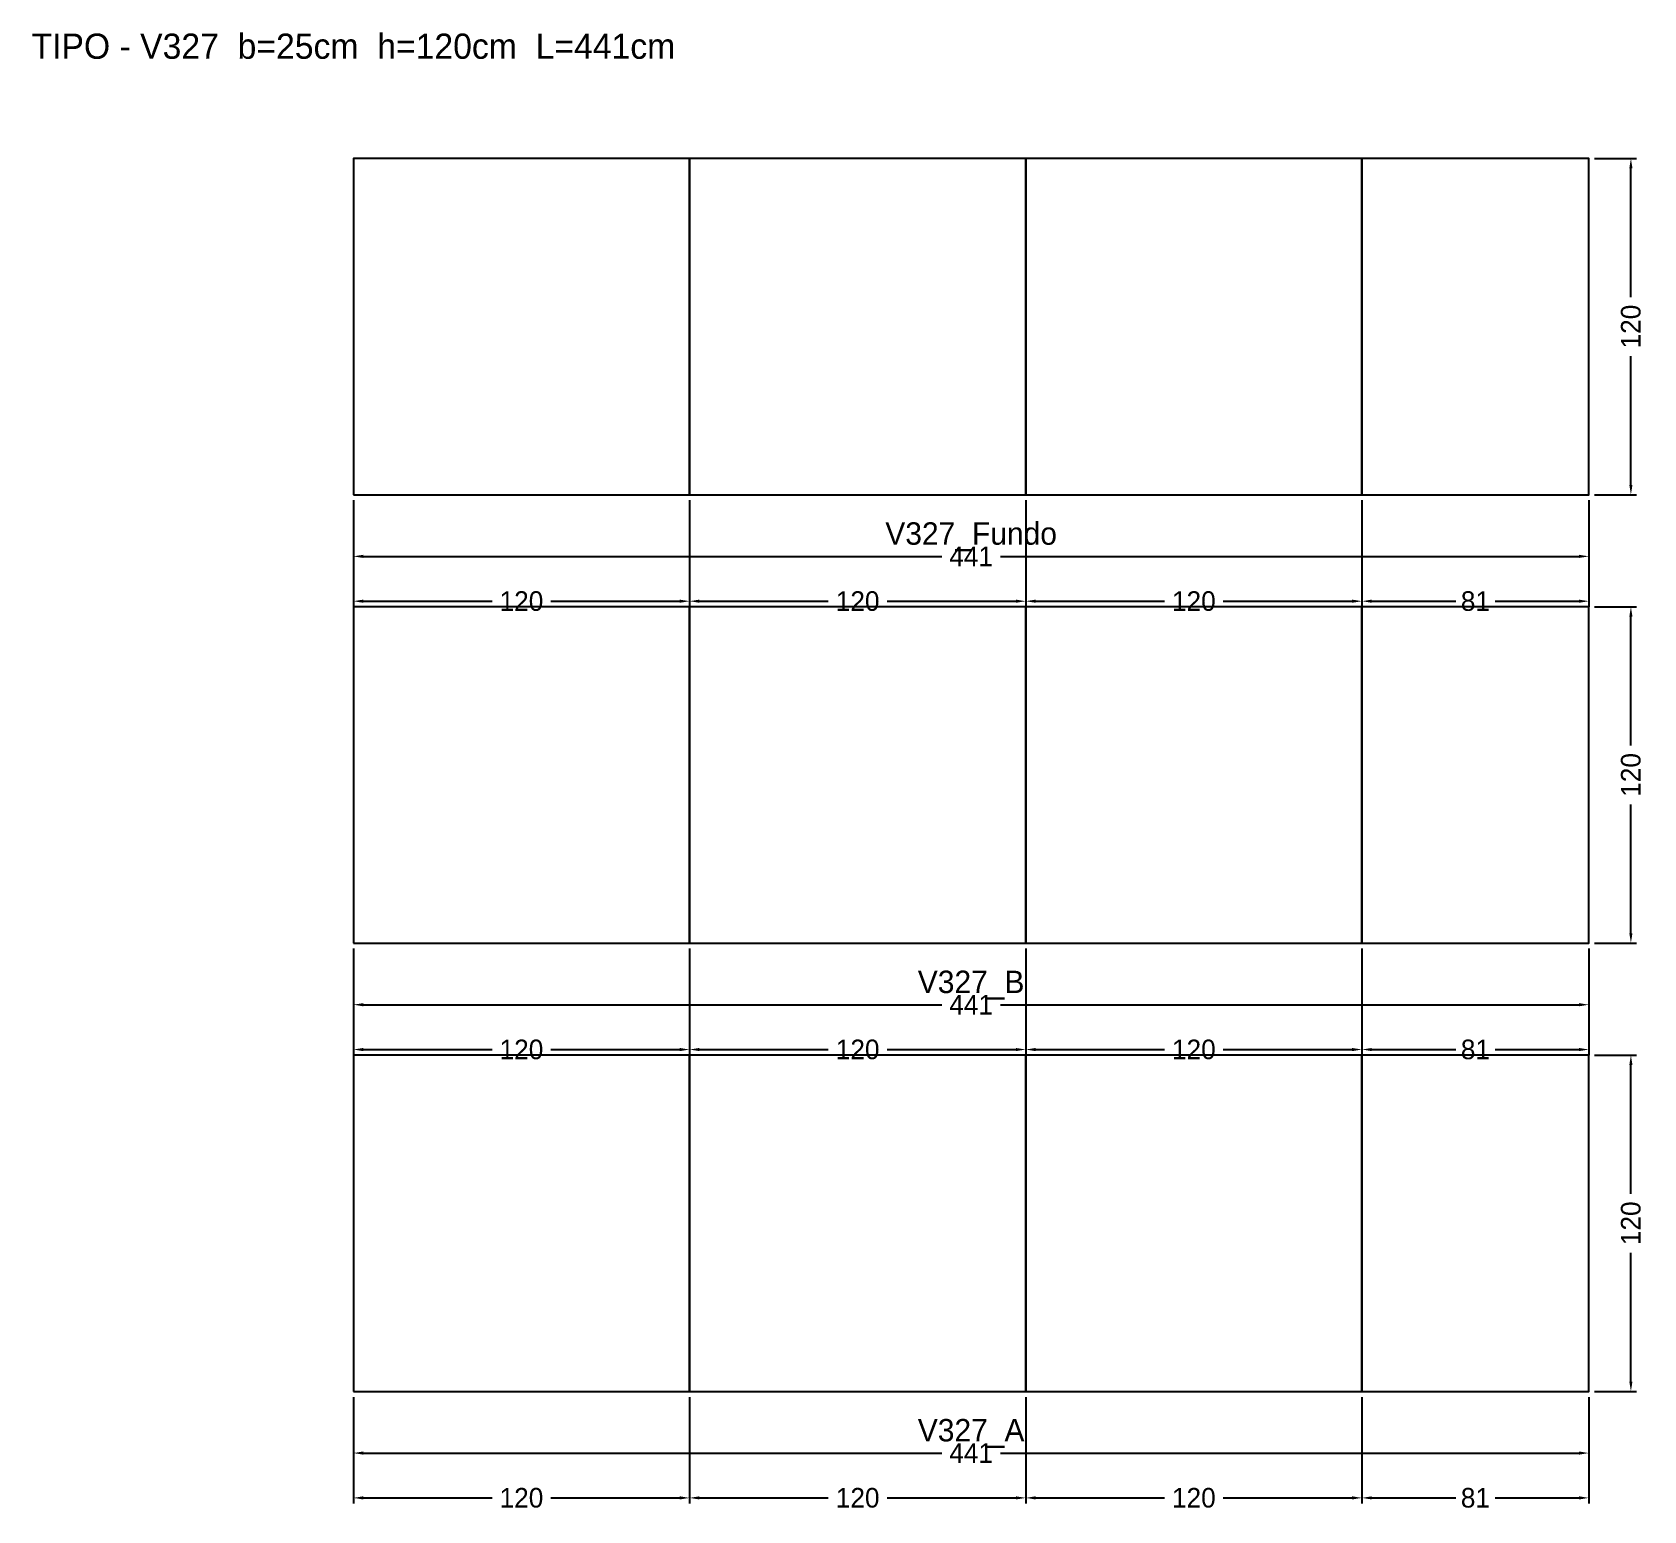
# Model space of a CAD drawing. Header units: metres. Extents: x -115 to 461, y -43 to 485.
import ezdxf

# ---------------------------------------------------------------- set-up
doc = ezdxf.new("R2010")
doc.units = ezdxf.units.M
for name, color, linetype in [('COTA', 3, 'Continuous'), ('NOMENCLATURA', 2, 'Continuous'), ('Paineis', 7, 'Continuous'), ('Texto Secao', 2, 'Continuous')]:
    doc.layers.add(name, color=color, linetype=linetype)
doc.dimstyles.new('COTA_VIG', dxfattribs={"dimtxt": 7, "dimasz": 3.5, "dimexe": 2, "dimexo": 2, "dimgap": 1.5, "dimtad": 1, "dimdec": 1, "dimcen": 2.5, "dimclrd": 3, "dimclre": 3, "dimclrt": 3, "dimazin": 3, "dimtfac": 1, "dimtmove": 0, "dimatfit": 3})

# ---------------------------------------------------------------- blocks, each defined once
blk = doc.blocks.new('_CLOSEDFILLED')
at = {"color": 0, "linetype": 'BYBLOCK'}
blk.add_solid([(-1, 0.16), (0, 0), (-1, -0.16)], dxfattribs=at)
blk = doc.blocks.new('*D1')
at = {"color": 3}
for p, q in [((0, -2), (0, -24)), ((441, -2), (441, -24)), ((3.5, -22), (210, -22)), ((231, -22), (437.5, -22))]:
    blk.add_line(p, q, dxfattribs=at)
at = {"layer": 'Defpoints'}
for p in [(0, 0), (441, 0), (0, -22)]:
    blk.add_point(p, dxfattribs=at)
at = {"layer": 'COTA', "color": 3, "xscale": 3.5, "yscale": 3.5, "rotation": 180}
blk.add_blockref('_CLOSEDFILLED', (0, -22), dxfattribs=at)
at = {"layer": 'COTA', "color": 3, "xscale": 3.5, "yscale": 3.5}
blk.add_blockref('_CLOSEDFILLED', (441, -22), dxfattribs=at)
at = {"layer": 'COTA', "color": 3, "insert": (220.5, -22), "char_height": 7, "attachment_point": 5}
blk.add_mtext('441', dxfattribs=at)
blk = doc.blocks.new('*D2')
at = {"color": 3}
for p, q in [((0, -2), (0, -40)), ((120, -2), (120, -40)), ((3.5, -38), (49.5, -38)), ((70.5, -38), (116.5, -38))]:
    blk.add_line(p, q, dxfattribs=at)
at = {"layer": 'Defpoints'}
for p in [(0, 0), (120, 0), (0, -38)]:
    blk.add_point(p, dxfattribs=at)
at = {"layer": 'COTA', "color": 3, "xscale": 3.5, "yscale": 3.5, "rotation": 180}
blk.add_blockref('_CLOSEDFILLED', (0, -38), dxfattribs=at)
at = {"layer": 'COTA', "color": 3, "xscale": 3.5, "yscale": 3.5}
blk.add_blockref('_CLOSEDFILLED', (120, -38), dxfattribs=at)
at = {"layer": 'COTA', "color": 3, "insert": (60, -38), "char_height": 7, "attachment_point": 5}
blk.add_mtext('120', dxfattribs=at)
blk = doc.blocks.new('*D3')
at = {"color": 3}
for p, q in [((120, -2), (120, -40)), ((240, -2), (240, -40)), ((123.5, -38), (169.5, -38)), ((190.5, -38), (236.5, -38))]:
    blk.add_line(p, q, dxfattribs=at)
at = {"layer": 'Defpoints'}
for p in [(120, 0), (240, 0), (120, -38)]:
    blk.add_point(p, dxfattribs=at)
at = {"layer": 'COTA', "color": 3, "xscale": 3.5, "yscale": 3.5, "rotation": 180}
blk.add_blockref('_CLOSEDFILLED', (120, -38), dxfattribs=at)
at = {"layer": 'COTA', "color": 3, "xscale": 3.5, "yscale": 3.5}
blk.add_blockref('_CLOSEDFILLED', (240, -38), dxfattribs=at)
at = {"layer": 'COTA', "color": 3, "insert": (180, -38), "char_height": 7, "attachment_point": 5}
blk.add_mtext('120', dxfattribs=at)
blk = doc.blocks.new('*D4')
at = {"color": 3}
for p, q in [((240, -2), (240, -40)), ((360, -2), (360, -40)), ((243.5, -38), (289.5, -38)), ((310.5, -38), (356.5, -38))]:
    blk.add_line(p, q, dxfattribs=at)
at = {"layer": 'Defpoints'}
for p in [(240, 0), (360, 0), (240, -38)]:
    blk.add_point(p, dxfattribs=at)
at = {"layer": 'COTA', "color": 3, "xscale": 3.5, "yscale": 3.5, "rotation": 180}
blk.add_blockref('_CLOSEDFILLED', (240, -38), dxfattribs=at)
at = {"layer": 'COTA', "color": 3, "xscale": 3.5, "yscale": 3.5}
blk.add_blockref('_CLOSEDFILLED', (360, -38), dxfattribs=at)
at = {"layer": 'COTA', "color": 3, "insert": (300, -38), "char_height": 7, "attachment_point": 5}
blk.add_mtext('120', dxfattribs=at)
blk = doc.blocks.new('*D5')
at = {"color": 3}
for p, q in [((360, -2), (360, -40)), ((441, -2), (441, -40)), ((363.5, -38), (393.5, -38)), ((407.5, -38), (437.5, -38))]:
    blk.add_line(p, q, dxfattribs=at)
at = {"layer": 'Defpoints'}
for p in [(360, 0), (441, 0), (360, -38)]:
    blk.add_point(p, dxfattribs=at)
at = {"layer": 'COTA', "color": 3, "xscale": 3.5, "yscale": 3.5, "rotation": 180}
blk.add_blockref('_CLOSEDFILLED', (360, -38), dxfattribs=at)
at = {"layer": 'COTA', "color": 3, "xscale": 3.5, "yscale": 3.5}
blk.add_blockref('_CLOSEDFILLED', (441, -38), dxfattribs=at)
at = {"layer": 'COTA', "color": 3, "insert": (400.5, -38), "char_height": 7, "attachment_point": 5}
blk.add_mtext('81', dxfattribs=at)
blk = doc.blocks.new('*D6')
at = {"color": 3}
for p, q in [((443, 120), (458, 120)), ((456, 70.5), (456, 116.5)), ((456, 3.5), (456, 49.5)), ((443, 0), (458, 0))]:
    blk.add_line(p, q, dxfattribs=at)
at = {"layer": 'Defpoints'}
for p in [(441, 120), (441, 0), (456, 0)]:
    blk.add_point(p, dxfattribs=at)
at = {"layer": 'COTA', "color": 3, "xscale": 3.5, "yscale": 3.5}
for p, rotation in [((456, 120), 90), ((456, 0), 270)]:
    blk.add_blockref('_CLOSEDFILLED', p, dxfattribs=dict(at, rotation=rotation))
at = {"layer": 'COTA', "color": 3, "insert": (456, 60), "char_height": 7, "attachment_point": 5, "rotation": 90}
blk.add_mtext('120', dxfattribs=at)
blk = doc.blocks.new('*D7')
at = {"color": 3}
for p, q in [((0, 158), (0, 136)), ((441, 158), (441, 136)), ((3.5, 138), (210, 138)), ((231, 138), (437.5, 138))]:
    blk.add_line(p, q, dxfattribs=at)
at = {"layer": 'Defpoints'}
for p in [(0, 160), (441, 160), (0, 138)]:
    blk.add_point(p, dxfattribs=at)
at = {"layer": 'COTA', "color": 3, "xscale": 3.5, "yscale": 3.5, "rotation": 180}
blk.add_blockref('_CLOSEDFILLED', (0, 138), dxfattribs=at)
at = {"layer": 'COTA', "color": 3, "xscale": 3.5, "yscale": 3.5}
blk.add_blockref('_CLOSEDFILLED', (441, 138), dxfattribs=at)
at = {"layer": 'COTA', "color": 3, "insert": (220.5, 138), "char_height": 7, "attachment_point": 5}
blk.add_mtext('441', dxfattribs=at)
blk = doc.blocks.new('*D8')
at = {"color": 3}
for p, q in [((0, 158), (0, 120)), ((120, 158), (120, 120)), ((3.5, 122), (49.5, 122)), ((70.5, 122), (116.5, 122))]:
    blk.add_line(p, q, dxfattribs=at)
at = {"layer": 'Defpoints'}
for p in [(0, 160), (120, 160), (0, 122)]:
    blk.add_point(p, dxfattribs=at)
at = {"layer": 'COTA', "color": 3, "xscale": 3.5, "yscale": 3.5, "rotation": 180}
blk.add_blockref('_CLOSEDFILLED', (0, 122), dxfattribs=at)
at = {"layer": 'COTA', "color": 3, "xscale": 3.5, "yscale": 3.5}
blk.add_blockref('_CLOSEDFILLED', (120, 122), dxfattribs=at)
at = {"layer": 'COTA', "color": 3, "insert": (60, 122), "char_height": 7, "attachment_point": 5}
blk.add_mtext('120', dxfattribs=at)
blk = doc.blocks.new('*D9')
at = {"color": 3}
for p, q in [((120, 158), (120, 120)), ((240, 158), (240, 120)), ((123.5, 122), (169.5, 122)), ((190.5, 122), (236.5, 122))]:
    blk.add_line(p, q, dxfattribs=at)
at = {"layer": 'Defpoints'}
for p in [(120, 160), (240, 160), (120, 122)]:
    blk.add_point(p, dxfattribs=at)
at = {"layer": 'COTA', "color": 3, "xscale": 3.5, "yscale": 3.5, "rotation": 180}
blk.add_blockref('_CLOSEDFILLED', (120, 122), dxfattribs=at)
at = {"layer": 'COTA', "color": 3, "xscale": 3.5, "yscale": 3.5}
blk.add_blockref('_CLOSEDFILLED', (240, 122), dxfattribs=at)
at = {"layer": 'COTA', "color": 3, "insert": (180, 122), "char_height": 7, "attachment_point": 5}
blk.add_mtext('120', dxfattribs=at)
blk = doc.blocks.new('*D10')
at = {"color": 3}
for p, q in [((240, 158), (240, 120)), ((360, 158), (360, 120)), ((243.5, 122), (289.5, 122)), ((310.5, 122), (356.5, 122))]:
    blk.add_line(p, q, dxfattribs=at)
at = {"layer": 'Defpoints'}
for p in [(240, 160), (360, 160), (240, 122)]:
    blk.add_point(p, dxfattribs=at)
at = {"layer": 'COTA', "color": 3, "xscale": 3.5, "yscale": 3.5, "rotation": 180}
blk.add_blockref('_CLOSEDFILLED', (240, 122), dxfattribs=at)
at = {"layer": 'COTA', "color": 3, "xscale": 3.5, "yscale": 3.5}
blk.add_blockref('_CLOSEDFILLED', (360, 122), dxfattribs=at)
at = {"layer": 'COTA', "color": 3, "insert": (300, 122), "char_height": 7, "attachment_point": 5}
blk.add_mtext('120', dxfattribs=at)
blk = doc.blocks.new('*D11')
at = {"color": 3}
for p, q in [((360, 158), (360, 120)), ((441, 158), (441, 120)), ((363.5, 122), (393.5, 122)), ((407.5, 122), (437.5, 122))]:
    blk.add_line(p, q, dxfattribs=at)
at = {"layer": 'Defpoints'}
for p in [(360, 160), (441, 160), (360, 122)]:
    blk.add_point(p, dxfattribs=at)
at = {"layer": 'COTA', "color": 3, "xscale": 3.5, "yscale": 3.5, "rotation": 180}
blk.add_blockref('_CLOSEDFILLED', (360, 122), dxfattribs=at)
at = {"layer": 'COTA', "color": 3, "xscale": 3.5, "yscale": 3.5}
blk.add_blockref('_CLOSEDFILLED', (441, 122), dxfattribs=at)
at = {"layer": 'COTA', "color": 3, "insert": (400.5, 122), "char_height": 7, "attachment_point": 5}
blk.add_mtext('81', dxfattribs=at)
blk = doc.blocks.new('*D12')
at = {"color": 3}
for p, q in [((443, 280), (458, 280)), ((456, 230.5), (456, 276.5)), ((456, 163.5), (456, 209.5)), ((443, 160), (458, 160))]:
    blk.add_line(p, q, dxfattribs=at)
at = {"layer": 'Defpoints'}
for p in [(441, 280), (441, 160), (456, 160)]:
    blk.add_point(p, dxfattribs=at)
at = {"layer": 'COTA', "color": 3, "xscale": 3.5, "yscale": 3.5}
for p, rotation in [((456, 280), 90), ((456, 160), 270)]:
    blk.add_blockref('_CLOSEDFILLED', p, dxfattribs=dict(at, rotation=rotation))
at = {"layer": 'COTA', "color": 3, "insert": (456, 220), "char_height": 7, "attachment_point": 5, "rotation": 90}
blk.add_mtext('120', dxfattribs=at)
blk = doc.blocks.new('*D13')
at = {"color": 3}
for p, q in [((0, 318), (0, 296)), ((441, 318), (441, 296)), ((3.5, 298), (210, 298)), ((231, 298), (437.5, 298))]:
    blk.add_line(p, q, dxfattribs=at)
at = {"layer": 'Defpoints'}
for p in [(0, 320), (441, 320), (0, 298)]:
    blk.add_point(p, dxfattribs=at)
at = {"layer": 'COTA', "color": 3, "xscale": 3.5, "yscale": 3.5, "rotation": 180}
blk.add_blockref('_CLOSEDFILLED', (0, 298), dxfattribs=at)
at = {"layer": 'COTA', "color": 3, "xscale": 3.5, "yscale": 3.5}
blk.add_blockref('_CLOSEDFILLED', (441, 298), dxfattribs=at)
at = {"layer": 'COTA', "color": 3, "insert": (220.5, 298), "char_height": 7, "attachment_point": 5}
blk.add_mtext('441', dxfattribs=at)
blk = doc.blocks.new('*D14')
at = {"color": 3}
for p, q in [((0, 318), (0, 280)), ((120, 318), (120, 280)), ((3.5, 282), (49.5, 282)), ((70.5, 282), (116.5, 282))]:
    blk.add_line(p, q, dxfattribs=at)
at = {"layer": 'Defpoints'}
for p in [(0, 320), (120, 320), (0, 282)]:
    blk.add_point(p, dxfattribs=at)
at = {"layer": 'COTA', "color": 3, "xscale": 3.5, "yscale": 3.5, "rotation": 180}
blk.add_blockref('_CLOSEDFILLED', (0, 282), dxfattribs=at)
at = {"layer": 'COTA', "color": 3, "xscale": 3.5, "yscale": 3.5}
blk.add_blockref('_CLOSEDFILLED', (120, 282), dxfattribs=at)
at = {"layer": 'COTA', "color": 3, "insert": (60, 282), "char_height": 7, "attachment_point": 5}
blk.add_mtext('120', dxfattribs=at)
blk = doc.blocks.new('*D15')
at = {"color": 3}
for p, q in [((120, 318), (120, 280)), ((240, 318), (240, 280)), ((123.5, 282), (169.5, 282)), ((190.5, 282), (236.5, 282))]:
    blk.add_line(p, q, dxfattribs=at)
at = {"layer": 'Defpoints'}
for p in [(120, 320), (240, 320), (120, 282)]:
    blk.add_point(p, dxfattribs=at)
at = {"layer": 'COTA', "color": 3, "xscale": 3.5, "yscale": 3.5, "rotation": 180}
blk.add_blockref('_CLOSEDFILLED', (120, 282), dxfattribs=at)
at = {"layer": 'COTA', "color": 3, "xscale": 3.5, "yscale": 3.5}
blk.add_blockref('_CLOSEDFILLED', (240, 282), dxfattribs=at)
at = {"layer": 'COTA', "color": 3, "insert": (180, 282), "char_height": 7, "attachment_point": 5}
blk.add_mtext('120', dxfattribs=at)
blk = doc.blocks.new('*D16')
at = {"color": 3}
for p, q in [((240, 318), (240, 280)), ((360, 318), (360, 280)), ((243.5, 282), (289.5, 282)), ((310.5, 282), (356.5, 282))]:
    blk.add_line(p, q, dxfattribs=at)
at = {"layer": 'Defpoints'}
for p in [(240, 320), (360, 320), (240, 282)]:
    blk.add_point(p, dxfattribs=at)
at = {"layer": 'COTA', "color": 3, "xscale": 3.5, "yscale": 3.5, "rotation": 180}
blk.add_blockref('_CLOSEDFILLED', (240, 282), dxfattribs=at)
at = {"layer": 'COTA', "color": 3, "xscale": 3.5, "yscale": 3.5}
blk.add_blockref('_CLOSEDFILLED', (360, 282), dxfattribs=at)
at = {"layer": 'COTA', "color": 3, "insert": (300, 282), "char_height": 7, "attachment_point": 5}
blk.add_mtext('120', dxfattribs=at)
blk = doc.blocks.new('*D17')
at = {"color": 3}
for p, q in [((360, 318), (360, 280)), ((441, 318), (441, 280)), ((363.5, 282), (393.5, 282)), ((407.5, 282), (437.5, 282))]:
    blk.add_line(p, q, dxfattribs=at)
at = {"layer": 'Defpoints'}
for p in [(360, 320), (441, 320), (360, 282)]:
    blk.add_point(p, dxfattribs=at)
at = {"layer": 'COTA', "color": 3, "xscale": 3.5, "yscale": 3.5, "rotation": 180}
blk.add_blockref('_CLOSEDFILLED', (360, 282), dxfattribs=at)
at = {"layer": 'COTA', "color": 3, "xscale": 3.5, "yscale": 3.5}
blk.add_blockref('_CLOSEDFILLED', (441, 282), dxfattribs=at)
at = {"layer": 'COTA', "color": 3, "insert": (400.5, 282), "char_height": 7, "attachment_point": 5}
blk.add_mtext('81', dxfattribs=at)
blk = doc.blocks.new('*D18')
at = {"color": 3}
for p, q in [((443, 440), (458, 440)), ((456, 390.5), (456, 436.5)), ((456, 323.5), (456, 369.5)), ((443, 320), (458, 320))]:
    blk.add_line(p, q, dxfattribs=at)
at = {"layer": 'Defpoints'}
for p in [(441, 440), (441, 320), (456, 320)]:
    blk.add_point(p, dxfattribs=at)
at = {"layer": 'COTA', "color": 3, "xscale": 3.5, "yscale": 3.5}
for p, rotation in [((456, 440), 90), ((456, 320), 270)]:
    blk.add_blockref('_CLOSEDFILLED', p, dxfattribs=dict(at, rotation=rotation))
at = {"layer": 'COTA', "color": 3, "insert": (456, 380), "char_height": 7, "attachment_point": 5, "rotation": 90}
blk.add_mtext('120', dxfattribs=at)

msp = doc.modelspace()

# ---------------------------------------------------------------- linework, layer by layer
at = {"layer": 'Paineis'}
for points in [[(0, 320), (120, 320), (120, 440), (0, 440)], [(120, 320), (240, 320), (240, 440), (120, 440)], [(240, 320), (360, 320), (360, 440), (240, 440)], [(360, 320), (441, 320), (441, 440), (360, 440)], [(0, 160), (120, 160), (120, 280), (0, 280)], [(120, 160), (240, 160), (240, 280), (120, 280)], [(240, 160), (360, 160), (360, 280), (240, 280)], [(360, 160), (441, 160), (441, 280), (360, 280)], [(0, 0), (120, 0), (120, 120), (0, 120)], [(120, 0), (240, 0), (240, 120), (120, 120)], [(240, 0), (360, 0), (360, 120), (240, 120)], [(360, 0), (441, 0), (441, 120), (360, 120)]]:
    msp.add_lwpolyline(points, close=True, dxfattribs=at)

# ---------------------------------------------------------------- texts
at = {"layer": 'NOMENCLATURA', "insert": (0, 480), "char_height": 9, "width": 461, "attachment_point": 5}
msp.add_mtext('TIPO - V327  b=25cm  h=120cm  L=441cm', dxfattribs=at)
at = {"layer": 'Texto Secao', "char_height": 8, "width": 461, "attachment_point": 5}
for s, insert in [('V327_Fundo', (220.5, 305)), ('V327_B', (220.5, 145)), ('V327_A', (220.5, -15))]:
    msp.add_mtext(s, dxfattribs=dict(at, insert=insert))

# ---------------------------------------------------------------- dimensions: what is measured, and where the dimension line sits
at = {"layer": 'COTA'}
for base, p1, p2, picture, middle in [((456, 320), (441, 320), (441, 440), '*D18', (456, 380)), ((456, 160), (441, 160), (441, 280), '*D12', (456, 220)), ((456, 0), (441, 0), (441, 120), '*D6', (456, 60))]:
    dim = msp.add_linear_dim(base=base, p1=p1, p2=p2, angle=90, dimstyle='COTA_VIG', dxfattribs=at)
    dim.commit()
    dim.dimension.update_dxf_attribs({"geometry": picture, "text_midpoint": middle})
for base, p1, p2, picture, middle in [((0, 298), (0, 320), (441, 320), '*D13', (220.5, 298)), ((0, 282), (0, 320), (120, 320), '*D14', (60, 282)), ((120, 282), (120, 320), (240, 320), '*D15', (180, 282)), ((240, 282), (240, 320), (360, 320), '*D16', (300, 282)), ((360, 282), (360, 320), (441, 320), '*D17', (400.5, 282)), ((0, 138), (0, 160), (441, 160), '*D7', (220.5, 138)), ((0, 122), (0, 160), (120, 160), '*D8', (60, 122)), ((120, 122), (120, 160), (240, 160), '*D9', (180, 122)), ((240, 122), (240, 160), (360, 160), '*D10', (300, 122)), ((360, 122), (360, 160), (441, 160), '*D11', (400.5, 122)), ((0, -22), (0, 0), (441, 0), '*D1', (220.5, -22)), ((0, -38), (0, 0), (120, 0), '*D2', (60, -38)), ((120, -38), (120, 0), (240, 0), '*D3', (180, -38)), ((240, -38), (240, 0), (360, 0), '*D4', (300, -38)), ((360, -38), (360, 0), (441, 0), '*D5', (400.5, -38))]:
    dim = msp.add_linear_dim(base=base, p1=p1, p2=p2, dimstyle='COTA_VIG', dxfattribs=at)
    dim.commit()
    dim.dimension.update_dxf_attribs({"geometry": picture, "text_midpoint": middle})

doc.saveas('drawing.dxf')
